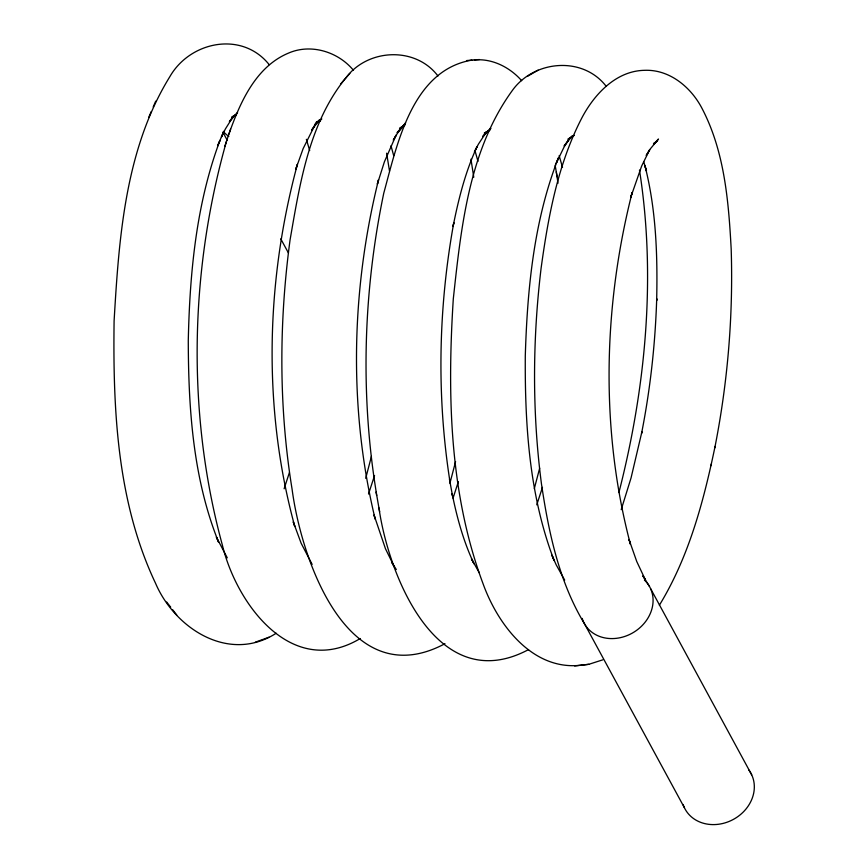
<?xml version="1.0" encoding="UTF-8"?>
<svg xmlns="http://www.w3.org/2000/svg" width="868" height="868" viewBox="0 0 868 868"><rect width="100%" height="100%" fill="white"/><g stroke="black" fill="none" stroke-linecap="round" stroke-linejoin="round"><path stroke-width="1.3" d="M659.376 605.213C688.888 556.92 703.644 501.357 715.069 446.423C727.818 381.453 733.308 315.03 731.171 248.856C728.599 201.463 724.585 151.954 702.386 109.118C691.525 87.657 669.901 69.321 644.761 70.319C616.334 70.699 594.699 93.831 582.178 117.288C557.864 163.846 548.229 216.479 541.122 268.049C532.496 339.746 532.095 412.56 541.502 484.203C548.695 532.388 558.981 581.701 584.533 623.864L684.31 807.533M711.011 465.682L711.424 463.751M714.744 447.942L715.069 446.423M371.417 456.394L365.71 478.333M455.591 461.602L449.95 483.129M539.668 468.188L534.308 488.651M618.906 492.568C645.673 387.833 656.295 277.304 639.477 170.074M226.472 141.332C189.571 271.543 186.718 414.231 222.349 545.028C236.693 604.66 292.201 679.308 360.253 638.522M289.413 472.55L284.107 488.782M374.564 475.512L368.509 494.044M458.358 481.707L453.042 498.156M542.467 487.349L536.76 504.829M228.859 134.214C240.013 102.728 255.593 66.76 288.534 53.089C310.972 43.291 338.27 51.787 353.493 70.362M224.845 146.193L230.584 129.061M621.206 509.657L631.069 477.877L641.897 431.819L641.571 433.349C650.327 388.972 655.286 343.88 656.707 298.679L656.653 300.588C657.684 255.366 656.143 209.503 644.87 165.463L646.476 170.996L643.741 161.795M269.156 64.612C242.096 30.716 190.157 41.208 169.846 76.666C125.09 149.177 118.97 237.897 114.099 320.943C112.894 409.403 117.006 501.975 155.535 583.253C175.021 628.909 229.369 663.467 276.187 633.239M148.84 117.115L151.249 111.549M153.202 106.959L155.719 101.144M311.579 130.254L315.149 124.601L303.138 148.612L295.793 169.184L297.42 164.323C265.695 281.699 262.646 408.882 294.794 526.496L293.243 521.874L301.163 543.292L312.144 564.384M312.263 129.278L319.782 119.567L314.704 124.623L321.811 118.97M344.846 79.118C308.791 124.308 299.753 184.363 290.096 239.698C278.954 322.375 278.639 406.821 292.093 489.248C301.521 560.706 348.176 695.355 444.959 643.709M345.41 78.511C366.969 48.554 415.338 45.961 437.971 76.004M340.495 84.098L349.847 73.422M606.265 86.388C582.775 55.736 533.896 60.131 512.261 90.597C468.883 150.37 461.092 227.535 453.302 298.852C447.215 394.18 449.277 493.143 483.02 583.632C497.787 624.721 532.637 671.289 581.636 665.138M653.55 143.535L657.543 140.898L653.474 144.229L658.497 139.054L650.24 148.971L646.204 155.448L649.665 149.719L641.658 166.038L630.71 197.405L632.164 192.49C603.162 306.871 600.276 429.747 630.396 544.193L628.996 539.451L636.754 561.52L645.521 580.139L642.873 575.885L649.492 586.475M317.623 121.607L320.748 119.632M538.106 70.134L527.364 76.395M567.932 139.064L573.075 136.081M574.334 135.332L568.258 139.618L572.294 135.951L564.124 145.987L568.193 140.442L563.972 147.234L556.062 163.596L558.395 157.889C533.809 220.656 527.343 288.903 525.292 355.771C524.836 424.745 529.252 495.53 554.131 560.544L551.939 555.238L556.182 564.818L564.699 580.106M653.55 143.73L655.546 142.602M232.125 116.844L236.194 114.641L232.147 117.397L237.582 112.775L229.369 121.52L233.579 115.932L225.376 128.996L221.416 137.003L223.922 131.187L217.564 145.954L219.973 140.388C196.146 204.143 189.777 272.953 188.28 340.527C188.421 408.611 192.978 478.648 218.693 542.424L216.349 537.075L227.275 557.842M484.821 132.88L489.921 130.124L485.885 132.576L490.876 128.431L482.673 136.591L486.601 131.73L478.398 144.186L474.427 151.889L477.14 146.508C465.302 171.842 458.51 199.173 453.063 226.505L453.801 222.664C438.242 308.324 436.517 396.774 450.145 482.814L449.505 479.386L452.825 497.418L452.109 493.588C457.002 517.664 463.49 541.599 474.058 563.853L471.454 558.797L479.266 572.793M528.558 649.59C437.776 697.948 388.777 576.829 378.947 507.899M400.191 127.672L403.555 126.142L399.54 128.67L405.269 124.384L397.099 132.63L405.616 122.909L397.338 133.422L393.291 140.215L396.144 135.072L384.394 161.839L377.33 184.124L378.556 179.73C351.117 290.238 348.469 408.177 375.16 519.075L374.021 514.984L385.468 548.739L394.387 566.923L391.609 562.052L396.296 569.538M232.071 117.104L234.056 116.269M316.581 122.269L320.563 120.717L315.995 122.388M255.268 642.212L261.854 639.792M262.494 639.586L269.015 637.188M484.789 133.097L487.751 132.077L484.257 133.119M602.793 659.832L588.819 664.313L574.605 665.94M471.964 60.109C412.061 70.167 397.143 144.327 383.775 193.13C361.989 297.648 359.851 406.734 379.663 511.729M581.831 665.116L588.819 664.313M474.286 59.946C492.286 58.264 509.983 67.368 521.69 80.713M466.854 60.532L479.418 59.534M166.656 602.023L170.714 607.209M172.591 609.661L176.757 615M650.707 588.808L751.688 774.809M222.87 132.207L227.373 140.497M280.755 238.83L288.48 253.055M306.371 139.314L309.692 150.544M391.001 145.77L393.671 155.578M474.97 150.652L477.997 161.383M559.155 155.665L562.529 167.426M376.039 492.069L376.679 495.498M386.618 153.191L389.504 171.029M556.279 171.875L558.026 183.191M470.955 159.148L473.776 177.235M555.129 165.213L557.148 176.898M644.414 580.041A37.476 31.834 -30.9 0 1 633.868 632.186A37.476 31.834 -30.9 0 1 582.189 618.417M748.878 770.068A37.465 32.149 -28.5 0 1 732.755 819.739A37.465 32.149 -28.5 0 1 683.105 804.484M228.837 136.406A37.476 32.452 -26 0 1 223.51 131.762"/></g></svg>
